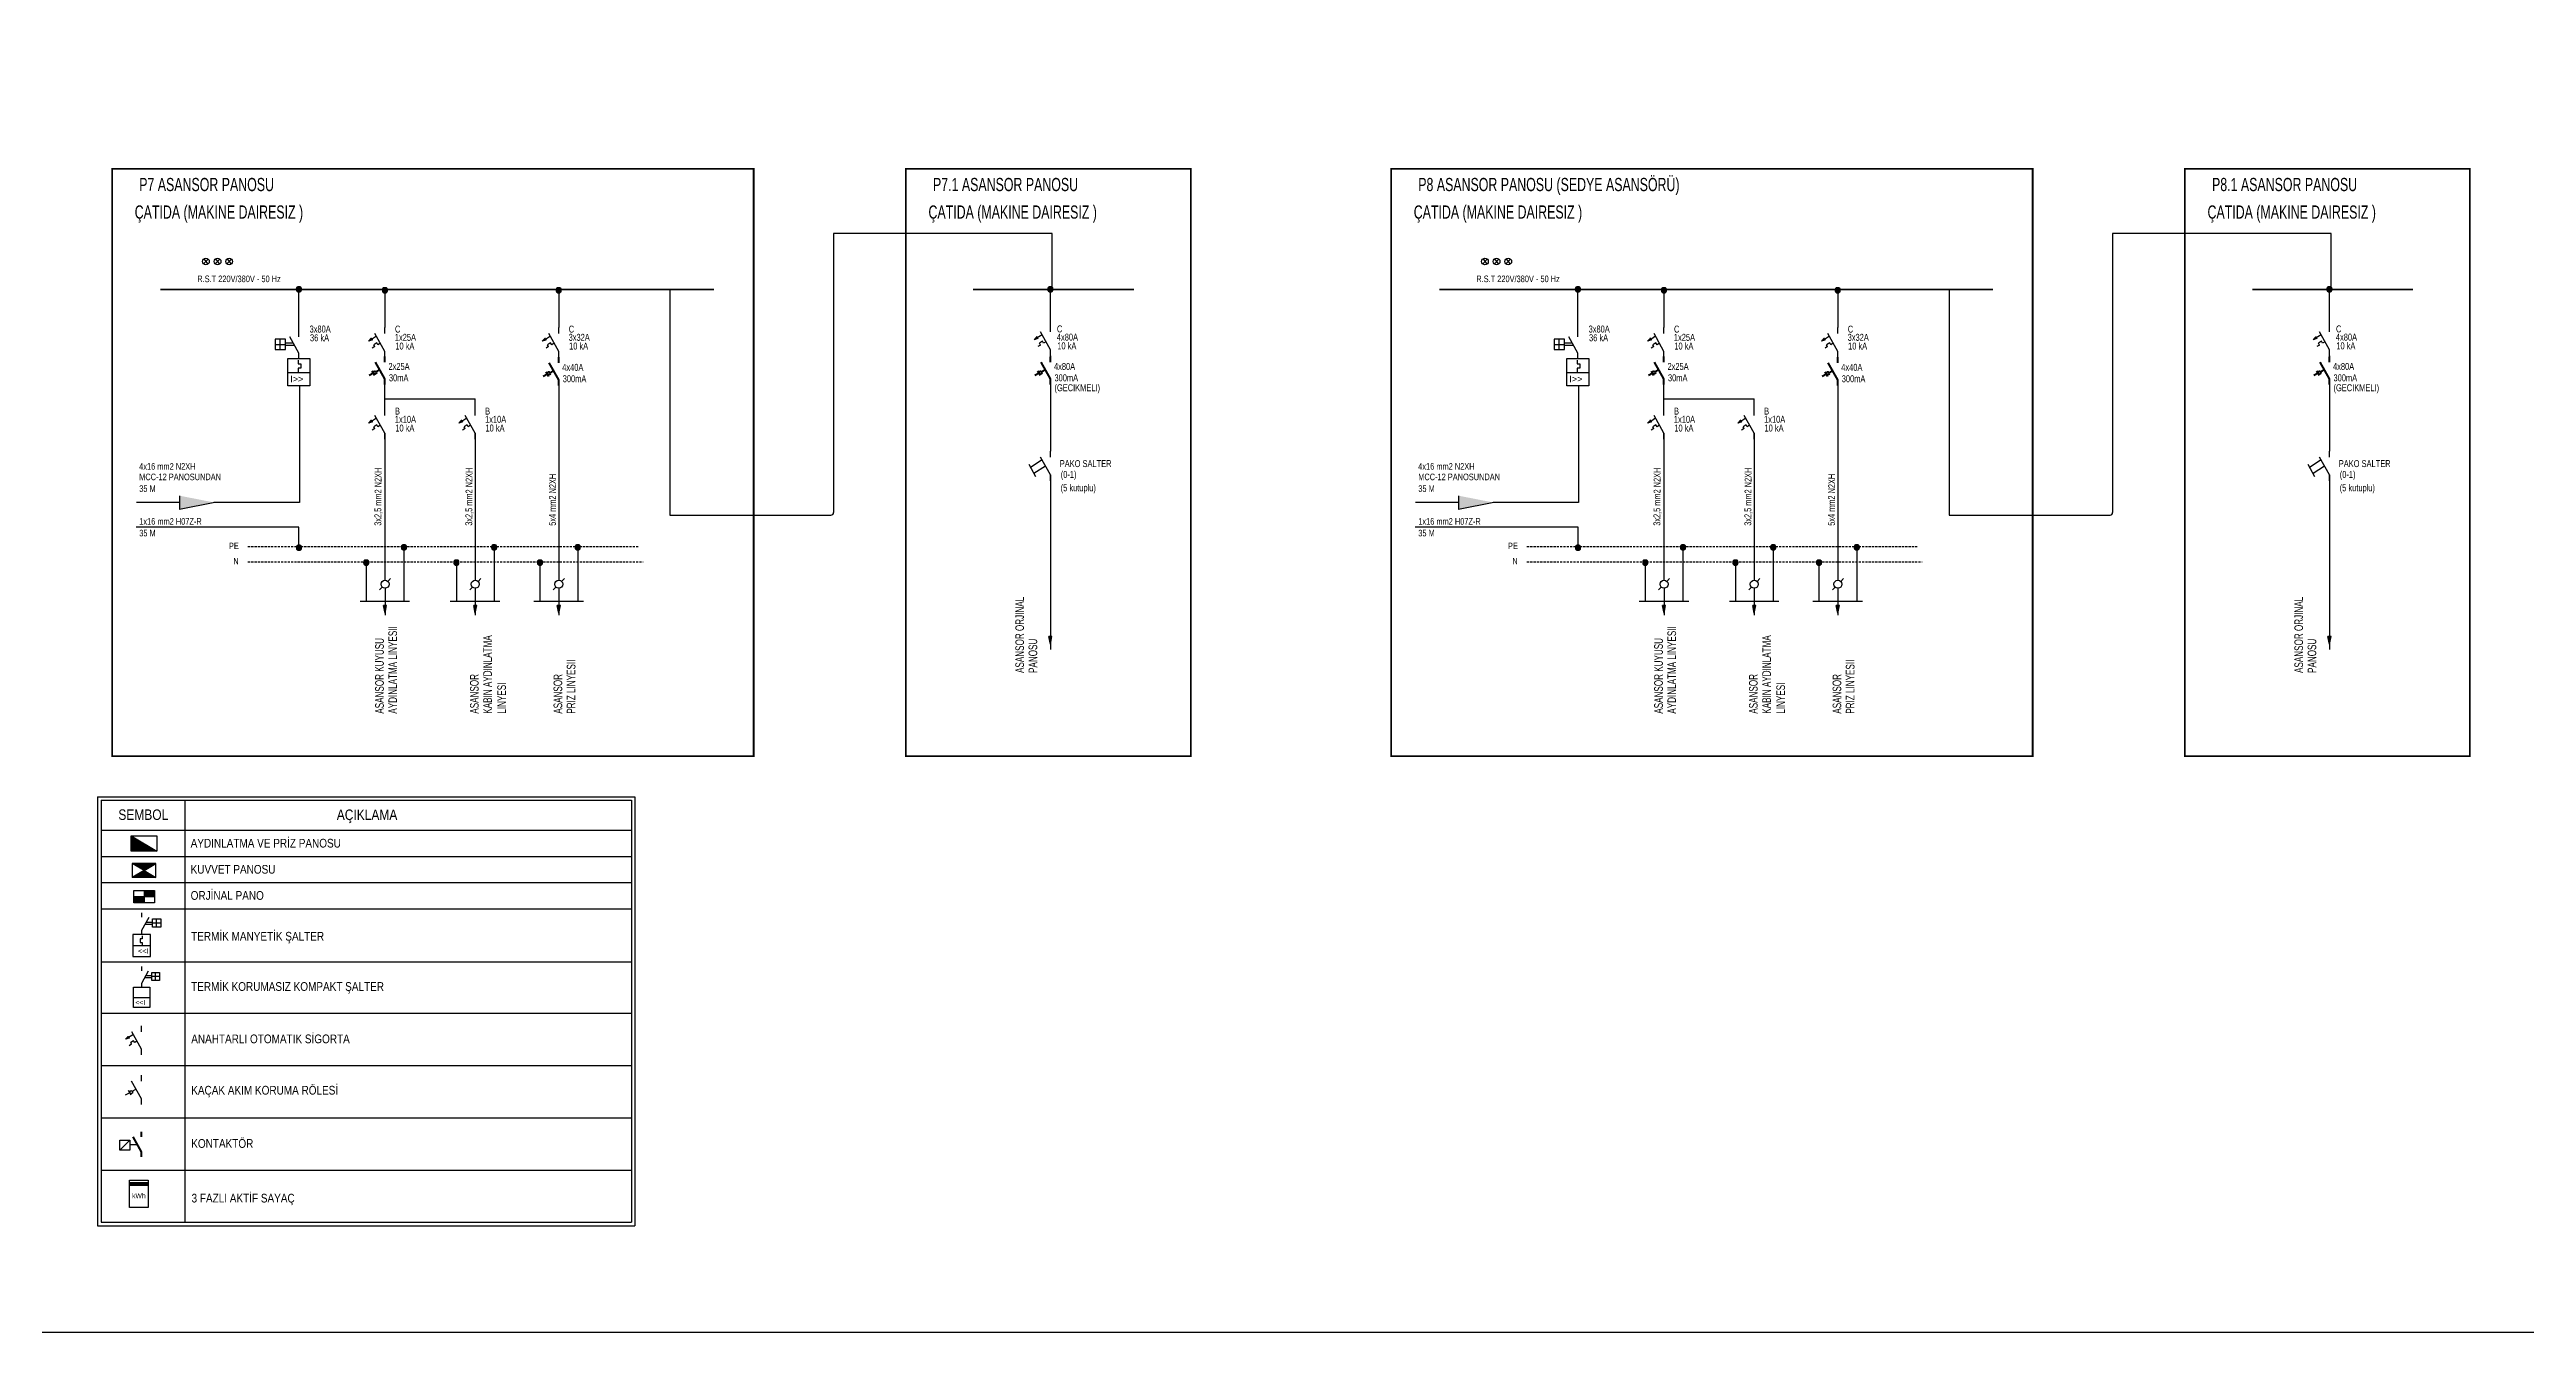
# Model space of a CAD drawing. Header units: millimetres. Extents: x -106996 to 276536, y -21995 to 37993.
# Drawn here: x 125433 to 160988, y -21995 to -3580 of the extents above; entities that cross this region are included whole.
import ezdxf
from ezdxf.enums import TextEntityAlignment as Align

# ---------------------------------------------------------------- set-up
doc = ezdxf.new("R2010")
doc.units = ezdxf.units.MM
doc.header["$LTSCALE"] = 100
doc.linetypes.add('HIDDEN', pattern=[9.525, 6.35, -3.175])
doc.layers.get('0').update_dxf_attribs({"color": 3})
for name, color, linetype in [('0E AYD HATTI', 7, 'Continuous'), ('0E AYD YAZI', 1, 'Continuous'), ('0E KUVVET HATTI', 7, 'Continuous'), ('0E PANOLAR', 7, 'Continuous'), ('0E SALT MALZEMELERI', 1, 'Continuous'), ('E-YAZI', 30, 'Continuous'), ('EAYD', 4, 'Continuous'), ('EKAB', 4, 'Continuous'), ('ESALT', 1, 'Continuous'), ('MEKANİZMA', 1, 'Continuous'), ('ŞEBEKE', 4, 'Continuous')]:
    doc.layers.add(name, color=color, linetype=linetype)
for name, color, linetype, lineweight in [('E- BARA', 7, 'Continuous', 30), ('E- SEMBOL', 7, 'Continuous', 30), ('E- SEMBOL 2', 7, 'Continuous', 30), ('E- YAZI', 4, 'Continuous', 30), ('E-ANTET', 7, 'Continuous', 30), ('E-TOPRAK', 3, 'HIDDEN', 30), ('KABLO', 7, 'Continuous', 40)]:
    doc.layers.add(name, color=color, linetype=linetype, lineweight=lineweight)
doc.styles.add('0E AYD YAZI', font='ARIALN.TTF')
doc.styles.add('ERKE TASARIM', font='twsimplx.shx', dxfattribs={"width": 0.7})
doc.styles.add('ROMANC8', font='arial.ttf')
doc.styles.add('ROMANS', font='arial.ttf')
doc.styles.add('TXT', font='TWTXT.SHX', dxfattribs={"height": 20})

# ---------------------------------------------------------------- blocks, each defined once
blk = doc.blocks.new('*X1097')
at = {"color": 0}
for p, q in [((237.1, 484.3), (238.3, 484.3)), ((237.2, 484.4), (238.4, 484.4)), ((237.2, 484.2), (238.2, 484.2)), ((237.3, 484.1), (238.1, 484.1)), ((237.3, 484), (238.1, 484)), ((237.4, 483.9), (238, 483.9)), ((237.4, 483.8), (237.9, 483.8)), ((237.5, 484.5), (238.5, 484.5)), ((237.5, 483.7), (237.8, 483.7)), ((237.6, 483.6), (237.7, 483.6)), ((237.8, 484.6), (238.6, 484.6)), ((238.1, 484.7), (238.7, 484.7)), ((238.4, 484.8), (238.8, 484.8)), ((238.7, 484.9), (238.9, 484.9))]:
    blk.add_line(p, q, dxfattribs=at)
blk = doc.blocks.new('S31')
at = {"layer": '0E SALT MALZEMELERI', "color": 7}
for p, q in [((0, -16.6), (0, 0)), ((0, -66.4), (-27.7, -16.6)), ((0, -83), (0, -66.4))]:
    blk.add_line(p, q, dxfattribs=at)
at = {"layer": '0E SALT MALZEMELERI'}
for p, q in [((-45.5, -38.4), (-37.8, -30.3)), ((-34.9, -34.8), (-45.5, -38.4)), ((-36.4, -32.6), (-37.8, -30.3)), ((-23.1, -24.6), (-37, -33.3)), ((-36.4, -32.5), (-34.9, -34.8)), ((-28, -52.9), (-35.1, -57.4)), ((-22.4, -42.5), (-30.8, -47.9)), ((-28, -52.9), (-30.8, -47.9)), ((-19.3, -48), (-22.4, -42.5)), ((-12.7, -43.6), (-19.3, -48))]:
    blk.add_line(p, q, dxfattribs=at)
at = {"layer": '0E SALT MALZEMELERI', "extrusion": (0, 0, -1), "xscale": -5.533499999999207, "yscale": 5.533500000005004, "zscale": -5.533499999999207, "rotation": 180}
blk.add_blockref('*X1097', (-1277, 2645.4), dxfattribs=at)
blk = doc.blocks.new('S32')
at = {"layer": '0E SALT MALZEMELERI', "color": 7}
for p, q in [((0, -16.8), (0, 0)), ((0, -67.2), (-28, -16.8)), ((0, -84), (0, -67.2))]:
    blk.add_line(p, q, dxfattribs=at)
at = {"layer": '0E SALT MALZEMELERI'}
for p, q in [((-33.6, -50.2), (-46.5, -57.4)), ((-29.8, -57.4), (-37.5, -43.6)), ((-15, -39.9), (-25.8, -45.9))]:
    blk.add_line(p, q, dxfattribs=at)
blk.add_ellipse((-29.5, -48.3), major_axis=(-3.17, 3.17), ratio=1, start_param=0.785398, end_param=7.068583, dxfattribs=at)
blk = doc.blocks.new('S66')
at = {"layer": '0E SALT MALZEMELERI', "color": 2}
for p, q in [((-27.1, -78.2), (-27.1, 0)), ((-27.1, 0), (27.1, 0)), ((27.1, 0), (27.1, -78.2)), ((-27.1, -7), (27.1, -7)), ((-27.1, -10.9), (27.1, -10.9)), ((-27.1, -14.9), (27.1, -14.9)), ((27.1, -78.2), (-27.1, -78.2))]:
    blk.add_line(p, q, dxfattribs=at)
at = {"layer": '0E SALT MALZEMELERI', "color": 2, "style": 'ROMANS'}
blk.add_text('kWh', height=14, dxfattribs=at).set_placement((-19.6, -51.8))
blk = doc.blocks.new('PANO2')
at = {"layer": '0E PANOLAR', "linetype": 'Continuous'}
for p, q in [((-36.8, 22.1), (37.1, 22.1)), ((-36.8, -22.1), (-36.8, 22.1)), ((-36.8, 22.1), (36.8, -22.1)), ((37.1, 22.1), (37.1, -22.1)), ((36.8, -22.1), (-36.8, -22.1))]:
    blk.add_line(p, q, dxfattribs=at)
blk.add_solid([(-36.8, -22.1), (36.8, -22.1), (-36.8, 22.1)], dxfattribs=at)
blk = doc.blocks.new('S7')
at = {"color": 2}
for p, q in [((0, -2.1), (0, 0)), ((-5.15, -3), (-9.15, -3)), ((-9.15, -3), (-9.15, -7)), ((-9.15, -5), (-5.15, -5)), ((-9.15, -7), (-5.15, -7)), ((-7.15, -7), (-7.15, -3)), ((-2.17, -4.5), (-5.16, -4.5)), ((-5.15, -4.5), (-5.16, -4.5)), ((-5.15, -7), (-5.15, -3)), ((-1.61, -5.5), (-5.15, -5.5)), ((0, -8.4), (-3.5, -2.1)), ((0, -10.5), (0, -8.4)), ((-4.2, -10.5), (4.2, -10.5)), ((-4.2, -21), (-4.2, -10.5)), ((-4.2, -15.86), (4.2, -15.86)), ((-0.3, -11.06), (-0.3, -12.11)), ((-0.3, -12.11), (-0.3, -12.46)), ((-0.3, -12.46), (0.75, -12.46)), ((-0.3, -14.21), (-0.3, -15.61)), ((0.75, -14.21), (-0.3, -14.21)), ((0.75, -12.46), (0.75, -14.21)), ((4.2, -10.5), (4.2, -21)), ((4.2, -21), (-4.2, -21))]:
    blk.add_line(p, q, dxfattribs=at)
at = {"color": 2, "style": 'ROMANC8'}
blk.add_text('I>>', height=2.5, dxfattribs=at).set_placement((-3.32, -19.57))
blk = doc.blocks.new('PANO5')
at = {"layer": '0E PANOLAR', "linetype": 'Continuous'}
for p, q in [((-31.4, 18.8), (31.4, 18.8)), ((-31.4, -18.7), (-31.4, 18.8)), ((31.4, 0), (-31.4, 0)), ((-0.2, -18.7), (-0.2, 18.8)), ((31.4, 18.8), (31.4, -18.8)), ((31.1, -18.7), (-31.4, -18.7))]:
    blk.add_line(p, q, dxfattribs=at)
for points in [[(-0.2, 0), (-31.4, 0), (-0.2, -18.7), (-31.4, -18.7)], [(0, 0), (0, 18.8), (31.4, 0), (31.4, 18.8)]]:
    blk.add_solid(points, dxfattribs=at)
blk = doc.blocks.new('T2')
at = {"color": 7}
for p, q in [((22.5, 0), (0, 37.5)), ((0, 37.5), (45, 37.5)), ((0, 37.5), (0, -37.5)), ((22.5, 0), (0, -37.5)), ((22.5, 0), (45, 37.5)), ((22.5, 0), (45, -37.5)), ((45, 37.5), (45, -37.5)), ((45, -37.5), (0, -37.5))]:
    blk.add_line(p, q, dxfattribs=at)
for points in [[(0, -37.5), (22.5, 0), (0, 37.5)], [(22.5, 0), (45, 37.5), (45, -37.5)]]:
    blk.add_solid(points, dxfattribs=at)
blk = doc.blocks.new('B12')
for p, q in [((2.2, -7.1), (7.2, -7.1)), ((7, -10), (13, -4)), ((7, -4), (13, -4)), ((7, -10), (7, -4)), ((13, -10), (7, -10)), ((13, -4), (13, -10))]:
    blk.add_line(p, q)
at = {"layer": 'KABLO'}
for p, q in [((0, 0), (0, -3)), ((0, -3), (5, -12)), ((0, -12), (0, -15))]:
    blk.add_line(p, q, dxfattribs=at)
blk = doc.blocks.new('*X650')
at = {"color": 0}
for p, q in [((12859, 6020.5), (12871, 6020.5)), ((12859, 6020), (12871, 6020)), ((12859, 6019.5), (12871, 6019.5)), ((12859.1, 6021), (12870.9, 6021)), ((12859.1, 6019), (12870.9, 6019)), ((12859.2, 6021.5), (12870.8, 6021.5)), ((12859.2, 6018.5), (12870.8, 6018.5)), ((12859.3, 6022), (12870.7, 6022)), ((12859.3, 6018), (12870.7, 6018)), ((12859.5, 6022.5), (12870.5, 6022.5)), ((12859.5, 6017.5), (12870.5, 6017.5)), ((12859.8, 6023), (12870.2, 6023)), ((12859.8, 6017), (12870.2, 6017)), ((12860.1, 6023.5), (12869.9, 6023.5)), ((12860.1, 6016.5), (12869.9, 6016.5)), ((12860.5, 6024), (12869.5, 6024)), ((12860.5, 6016), (12869.5, 6016)), ((12861, 6024.5), (12869, 6024.5)), ((12861, 6015.5), (12869, 6015.5)), ((12861.7, 6025), (12868.3, 6025)), ((12861.7, 6015), (12868.3, 6015)), ((12862.6, 6025.5), (12867.4, 6025.5)), ((12862.6, 6014.5), (12867.4, 6014.5))]:
    blk.add_line(p, q, dxfattribs=at)
blk = doc.blocks.new('IL1')
at = {"color": 7}
blk.add_blockref('*X650', (-12864.9, -6020.1), dxfattribs=at)
blk = doc.blocks.new('*X651')
at = {"color": 0}
for p, q in [((237.1, 484.3), (238.3, 484.3)), ((237.2, 484.4), (238.4, 484.4)), ((237.2, 484.2), (238.2, 484.2)), ((237.3, 484.1), (238.1, 484.1)), ((237.3, 484), (238.1, 484)), ((237.4, 483.9), (238, 483.9)), ((237.4, 483.8), (237.9, 483.8)), ((237.5, 484.5), (238.5, 484.5)), ((237.5, 483.7), (237.8, 483.7)), ((237.6, 483.6), (237.7, 483.6)), ((237.8, 484.6), (238.6, 484.6)), ((238.1, 484.7), (238.7, 484.7)), ((238.4, 484.8), (238.8, 484.8)), ((238.7, 484.9), (238.9, 484.9))]:
    blk.add_line(p, q, dxfattribs=at)
blk = doc.blocks.new('S3')
at = {"layer": 'EKAB', "color": 2}
for p, q in [((0, 10.37), (0, 8.27)), ((0, 8.27), (3.5, 1.97)), ((0, 1.97), (0, -0.13)), ((1.6, 5.39), (2.44, 5.94)), ((2.44, 5.94), (2.83, 5.25)), ((2.83, 5.25), (3.9, 5.93)), ((2.92, 2.98), (4.67, 4.08)), ((3.54, 6.56), (4.45, 7.13)), ((3.54, 6.56), (3.9, 5.93)), ((4.41, 4.27), (5.76, 4.72)), ((4.6, 3.98), (4.41, 4.27)), ((4.6, 3.98), (4.79, 3.69)), ((5.76, 4.72), (4.79, 3.69))]:
    blk.add_line(p, q, dxfattribs=at)
at = {"layer": 'EKAB', "color": 2, "xscale": 0.7, "yscale": 0.7, "zscale": 0.7}
blk.add_blockref('*X651', (-161.54, -334.78), dxfattribs=at)
blk = doc.blocks.new('S9')
at = {"color": 5}
for p, q in [((0, 0), (0, -3)), ((0, -3), (5, -12)), ((0, -12), (0, -15)), ((2.7, -7.9), (4.6, -6.8)), ((5.3, -4.8), (6.7, -7.2)), ((6, -6), (8.3, -4.8))]:
    blk.add_line(p, q, dxfattribs=at)
blk.add_circle((5.3, -6.4), 0.801, dxfattribs=at)

msp = doc.modelspace()

# ---------------------------------------------------------------- linework, layer by layer
at = {"color": 2}
for p, q in [((126638.3467645, -17332.9625359), (126638.3467645, -17038.9625359)), ((126638.3467645, -17038.9625359), (126873.5467645, -17038.9625359)), ((126755.9467645, -16803.7625359), (126755.9467645, -16743.9415032)), ((126755.9467645, -16980.1625359), (126853.9467645, -16803.7625359)), ((126755.9467645, -17038.9625359), (126755.9467645, -16980.1625359)), ((126801.0578756, -16898.9625359), (126900.1950276, -16898.9625359)), ((126816.6134312, -16870.9625359), (126900.4119443, -16870.9625359)), ((126873.5467645, -17038.9625359), (126873.5467645, -17332.9625359)), ((126900.1950276, -16828.9625359), (127012.1950276, -16828.9625359)), ((126900.1950276, -16940.9625359), (126900.1950276, -16828.9625359)), ((126900.1950276, -16870.9625359), (126900.4119443, -16870.9625359)), ((127012.1950276, -16884.9625359), (126900.1950276, -16884.9625359)), ((127012.1950276, -16940.9625359), (126900.1950276, -16940.9625359)), ((126956.1950276, -16940.9625359), (126956.1950276, -16828.9625359)), ((127012.1950276, -16828.9625359), (127012.1950276, -16940.9625359)), ((126638.3467645, -17188.9804012), (126873.5467645, -17188.9804012)), ((126873.5467645, -17332.9625359), (126638.3467645, -17332.9625359))]:
    msp.add_line(p, q, dxfattribs=at)
at = {"color": 1}
msp.add_lwpolyline([(-96046.149708, 17417.2504019), (276536.0041229, 17417.2504019), (276536.0041229, -21995.3976347), (-96046.149708, -21995.3976347)], close=True, dxfattribs=at)
at = {"layer": '0E AYD HATTI', "color": 2}
for p, q in [((126123.8325967, -14306.3472521), (133836.1749231, -14306.3472521)), ((126123.8325967, -14306.3472521), (126123.8325967, -20464.3771729)), ((126173.8325967, -14356.3472521), (133786.1749231, -14356.3472521)), ((126173.8325967, -14356.3472521), (126173.8325967, -20414.3771729)), ((127373.8325967, -14356.3472521), (127373.8325967, -20414.3771729)), ((133786.1749231, -14356.3472521), (133786.1749231, -20414.3771729)), ((133836.1749231, -14306.3472521), (133836.1749231, -20464.3771729)), ((126173.8325967, -14787.1442695), (133786.1749231, -14787.1442695)), ((126173.8325967, -15162.1442695), (133786.1749231, -15162.1442695)), ((126173.8325967, -15162.1442695), (133786.1749231, -15162.1442695)), ((126173.8325967, -15537.1442695), (133786.1749231, -15537.1442695)), ((126173.8325967, -15537.1442695), (133786.1749231, -15537.1442695)), ((126173.8325967, -15912.1442695), (133786.1749231, -15912.1442695)), ((126173.8325967, -15912.1442695), (133786.1749231, -15912.1442695)), ((126173.8325967, -16673.8895527), (133786.1749231, -16673.8895527)), ((126173.8325967, -17414.3771729), (133786.1749231, -17414.3771729)), ((126173.8325967, -17414.3771729), (133786.1749231, -17414.3771729)), ((126173.8325967, -17414.3771729), (133786.1749231, -17414.3771729)), ((126173.8325967, -17414.3771729), (133786.1749231, -17414.3771729)), ((126173.8325967, -18164.3771729), (133786.1749231, -18164.3771729)), ((126173.8325967, -18164.3771729), (133786.1749231, -18164.3771729)), ((126173.8325967, -18914.3771729), (133786.1749231, -18914.3771729)), ((126173.8325967, -18914.3771729), (133786.1749231, -18914.3771729)), ((126173.8325967, -19664.3771729), (133786.1749231, -19664.3771729)), ((126123.8325967, -20464.3771729), (133836.1749231, -20464.3771729)), ((126173.8325967, -20414.3771729), (133786.1749231, -20414.3771729)), ((126173.8325967, -20414.3771729), (133786.1749231, -20414.3771729))]:
    msp.add_line(p, q, dxfattribs=at)
at = {"layer": 'E- BARA', "const_width": 25.3491617}
for points in [[(127024.0756175, -7024.5827002), (134972.7187342, -7024.5827002)], [(138691.0557706, -7024.5827002), (141000.9733999, -7024.5827002)], [(145383.8784519, -7024.5827002), (153332.5215687, -7024.5827002)], [(157050.8586051, -7024.5827002), (159360.7762343, -7024.5827002)]]:
    msp.add_lwpolyline(points, dxfattribs=at)
at = {"layer": 'E- SEMBOL'}
for p, q in [((130247.3895639, -6993.2760427), (130247.3895639, -7569.0509579)), ((132741.7314112, -6993.2760427), (132741.7314112, -7569.0509579)), ((148607.1923983, -6993.2760427), (148607.1923983, -7569.0509579)), ((151101.5342456, -6993.2760427), (151101.5342456, -7569.0509579)), ((129019.1839447, -8408.7954733), (129019.1839447, -10083.4193955)), ((132741.7314112, -8321.6352481), (132741.7314112, -11200.3615151)), ((147378.9867791, -8408.7954733), (147378.9867791, -10083.4193955)), ((151101.5342456, -8321.6352481), (151101.5342456, -11200.3615151)), ((130247.3895639, -9088.7815372), (130247.3895639, -11200.3615151)), ((131541.9838551, -9088.7815372), (131541.9838551, -11200.3615151)), ((148607.1923983, -9088.7815372), (148607.1923983, -11200.3615151)), ((149901.7866896, -9088.7815372), (149901.7866896, -11200.3615151)), ((127298.4019983, -10083.4385497), (126683.209289, -10083.4448219)), ((129019.1839447, -10083.4193955), (127793.357138, -10083.4335033)), ((145658.2048328, -10083.4385497), (145043.0121234, -10083.4448219)), ((147378.9867791, -10083.4193955), (146153.1599724, -10083.4335033)), ((129978.2797347, -10940.3088963), (129978.2797347, -11496.5751376)), ((130520.0417955, -10721.7149264), (130520.0417955, -11496.5751376)), ((131272.874026, -10940.3088963), (131272.874026, -11496.5751376)), ((131814.6360868, -10721.7149264), (131814.6360868, -11496.5751376)), ((132472.621582, -10940.3088963), (132472.621582, -11496.5751376)), ((133014.3836428, -10721.7149264), (133014.3836428, -11496.5751376)), ((148338.0825692, -10940.3088963), (148338.0825692, -11496.5751376)), ((148879.84463, -10721.7149264), (148879.84463, -11496.5751376)), ((149632.6768604, -10940.3088963), (149632.6768604, -11496.5751376)), ((150174.4389212, -10721.7149264), (150174.4389212, -11496.5751376)), ((150832.4244164, -10940.3088963), (150832.4244164, -11496.5751376)), ((151374.1864773, -10721.7149264), (151374.1864773, -11496.5751376)), ((130208.5677929, -11294.8383501), (130169.9254734, -11333.48067)), ((130249.1607651, -11311.6448317), (130249.1607651, -11699.445395)), ((130289.7166641, -11213.6894791), (130328.3589836, -11175.0471597)), ((131503.1620842, -11294.8383501), (131464.5197646, -11333.48067)), ((131543.7550564, -11311.6448317), (131543.7550564, -11699.445395)), ((131584.3109553, -11213.6894791), (131622.9532749, -11175.0471597)), ((132702.9096402, -11294.8383501), (132664.2673206, -11333.48067)), ((132743.5026124, -11311.6448317), (132743.5026124, -11699.445395)), ((132784.0585113, -11213.6894791), (132822.7008309, -11175.0471597)), ((148568.3706274, -11294.8383501), (148529.7283078, -11333.48067)), ((148608.9635996, -11311.6448317), (148608.9635996, -11699.445395)), ((148649.5194985, -11213.6894791), (148688.1618181, -11175.0471597)), ((149862.9649186, -11294.8383501), (149824.322599, -11333.48067)), ((149903.5578908, -11311.6448317), (149903.5578908, -11699.445395)), ((149944.1137897, -11213.6894791), (149982.7561093, -11175.0471597)), ((151062.7124746, -11294.8383501), (151024.0701551, -11333.48067)), ((151103.3054468, -11311.6448317), (151103.3054468, -11699.445395)), ((151143.8613458, -11213.6894791), (151182.5036653, -11175.0471597)), ((129891.5841325, -11496.5751376), (130602.0145342, -11496.5751376)), ((130249.1607651, -11671.3735395), (130227.3013682, -11559.7125287)), ((130271.0201621, -11559.7125287), (130227.3013682, -11559.7125287)), ((130249.1607651, -11671.3735395), (130271.0201621, -11559.7125287)), ((131186.1784238, -11496.5751376), (131896.6088254, -11496.5751376)), ((131543.7550564, -11671.3735395), (131521.8956594, -11559.7125287)), ((131565.6144534, -11559.7125287), (131521.8956594, -11559.7125287)), ((131543.7550564, -11671.3735395), (131565.6144534, -11559.7125287)), ((132385.9259798, -11496.5751376), (133096.3563815, -11496.5751376)), ((132743.5026124, -11671.3735395), (132721.6432154, -11559.7125287)), ((132765.3620094, -11559.7125287), (132721.6432154, -11559.7125287)), ((132743.5026124, -11671.3735395), (132765.3620094, -11559.7125287)), ((148251.386967, -11496.5751376), (148961.8173686, -11496.5751376)), ((148608.9635996, -11671.3735395), (148587.1042026, -11559.7125287)), ((148630.8229965, -11559.7125287), (148587.1042026, -11559.7125287)), ((148608.9635996, -11671.3735395), (148630.8229965, -11559.7125287)), ((149545.9812582, -11496.5751376), (150256.4116599, -11496.5751376)), ((149903.5578908, -11671.3735395), (149881.6984938, -11559.7125287)), ((149925.4172878, -11559.7125287), (149881.6984938, -11559.7125287)), ((149903.5578908, -11671.3735395), (149925.4172878, -11559.7125287)), ((150745.7288142, -11496.5751376), (151456.1592159, -11496.5751376)), ((151103.3054468, -11671.3735395), (151081.4460499, -11559.7125287)), ((151125.1648438, -11559.7125287), (151081.4460499, -11559.7125287)), ((151103.3054468, -11671.3735395), (151125.1648438, -11559.7125287)), ((139800.7791261, -12116.1378303), (139778.9197291, -12004.4768195)), ((139822.638523, -12004.4768195), (139778.9197291, -12004.4768195)), ((139800.7791261, -12116.1378303), (139822.638523, -12004.4768195)), ((158160.5819605, -12116.1378303), (158138.7225635, -12004.4768195)), ((158182.4413575, -12004.4768195), (158138.7225635, -12004.4768195)), ((158160.5819605, -12116.1378303), (158182.4413575, -12004.4768195))]:
    msp.add_line(p, q, dxfattribs=at)
for centre in [(130249.1607651, -11254.2639146), (131543.7550564, -11254.2639146), (132743.5026124, -11254.2639146), (148608.9635996, -11254.2639146), (149903.5578908, -11254.2639146), (151103.3054468, -11254.2639146)]:
    msp.add_circle(centre, 57.3809171, dxfattribs=at)
for points in [[(130271.0201621, -11559.7125287), (130227.3013682, -11559.7125287), (130249.1607651, -11671.3735395)], [(131565.6144534, -11559.7125287), (131521.8956594, -11559.7125287), (131543.7550564, -11671.3735395)], [(132765.3620094, -11559.7125287), (132721.6432154, -11559.7125287), (132743.5026124, -11671.3735395)], [(148630.8229965, -11559.7125287), (148587.1042026, -11559.7125287), (148608.9635996, -11671.3735395)], [(149925.4172878, -11559.7125287), (149881.6984938, -11559.7125287), (149903.5578908, -11671.3735395)], [(151125.1648438, -11559.7125287), (151081.4460499, -11559.7125287), (151103.3054468, -11671.3735395)], [(139822.638523, -12004.4768195), (139778.9197291, -12004.4768195), (139800.7791261, -12116.1378303)], [(158182.4413575, -12004.4768195), (158138.7225635, -12004.4768195), (158160.5819605, -12116.1378303)]]:
    msp.add_solid(points, dxfattribs=at)
at = {"layer": 'E- SEMBOL 2', "linetype": 'Continuous'}
for p, q in [((139823.2628138, -6221.746916), (136687.5470807, -6221.746916)), ((136687.5470807, -6221.746916), (136687.5470807, -10226.4825493)), ((139823.2628138, -7053.5044903), (139823.2628138, -6221.746916)), ((158183.0656482, -6221.746916), (155047.3499151, -6221.746916)), ((155047.3499151, -6221.746916), (155047.3499151, -10226.4825493)), ((158183.0656482, -7053.5044903), (158183.0656482, -6221.746916)), ((127645.3862397, -6657.975119), (127710.9779289, -6587.7531225)), ((127649.8351222, -6584.0723773), (127706.5290464, -6661.6558642)), ((127812.443932, -6657.975119), (127878.0356212, -6587.7531225)), ((127816.8928145, -6584.0723773), (127873.5867387, -6661.6558642)), ((127979.5016243, -6657.975119), (128045.0933135, -6587.7531225)), ((127983.9505068, -6584.0723773), (128040.644431, -6661.6558642)), ((146005.1890741, -6657.975119), (146070.7807633, -6587.7531225)), ((146009.6379566, -6584.0723773), (146066.3318809, -6661.6558642)), ((146172.2467664, -6657.975119), (146237.8384556, -6587.7531225)), ((146176.6956489, -6584.0723773), (146233.3895732, -6661.6558642)), ((146339.3044587, -6657.975119), (146404.896148, -6587.7531225)), ((146343.7533412, -6584.0723773), (146400.4472655, -6661.6558642)), ((129011.6858954, -7625.3757841), (129012.1895518, -7008.2837628)), ((134339.3946997, -7024.5827002), (134339.3946997, -10265.0518977)), ((139799.6852821, -7625.3757841), (139800.1889385, -7008.2837628)), ((147371.4887299, -7625.3757841), (147371.9923862, -7008.2837628)), ((152699.1975341, -7024.5827002), (152699.1975341, -10265.0518977)), ((158159.4881166, -7625.3757841), (158159.9917729, -7008.2837628)), ((130247.3895639, -8745.8317341), (130247.3895639, -8389.3234882)), ((139800.6048721, -8389.3234882), (139800.6048721, -9344.168224)), ((148607.1923983, -8745.8317341), (148607.1923983, -8389.3234882)), ((158160.4077065, -8389.3234882), (158160.4077065, -9344.168224)), ((130247.3895639, -8592.7138105), (131541.9838551, -8592.7138105)), ((131541.9838551, -8745.8317341), (131541.9838551, -8592.7138105)), ((148607.1923983, -8592.7138105), (149901.7866896, -8592.7138105)), ((149901.7866896, -8745.8317341), (149901.7866896, -8592.7138105)), ((139800.6048721, -9687.1180272), (139800.6048721, -12192.5090399)), ((158160.4077065, -9687.1180272), (158160.4077065, -12192.5090399)), ((134339.3946997, -10265.0518977), (136650.2617811, -10263.7882433)), ((152699.1975341, -10265.0518977), (155010.0646155, -10263.7882433)), ((129013.919427, -10433.6318274), (126674.6884598, -10433.6318274)), ((129013.919427, -10718.2364131), (129013.919427, -10433.6318274)), ((147373.7222615, -10433.6318274), (145034.4912943, -10433.6318274)), ((147373.7222615, -10718.2364131), (147373.7222615, -10433.6318274))]:
    msp.add_line(p, q, dxfattribs=at)
for centre in [(127678.1820843, -6622.8641208), (127845.2397766, -6622.8641208), (128012.2974689, -6622.8641208), (146037.9849187, -6622.8641208), (146205.042611, -6622.8641208), (146372.1003034, -6622.8641208)]:
    msp.add_circle(centre, 48.0452872, dxfattribs=at)
for centre in [(136650.2413812, -10226.4825493), (155010.0442156, -10226.4825493)]:
    msp.add_arc(centre, 37.3056995, 270.0313311198, 0, dxfattribs=at)
at = {"layer": 'E- YAZI', "ltscale": 2}
for p, q in [((127298.4019891, -9983.9960508), (127298.4019891, -10182.916563)), ((127806.4595888, -10083.4563071), (127298.4019891, -10182.916563)), ((145658.2048235, -9983.9960508), (145658.2048235, -10182.916563)), ((146166.2624232, -10083.4563071), (145658.2048235, -10182.916563))]:
    msp.add_line(p, q, dxfattribs=at)
for points in [[(127298.4019891, -9983.9960508), (127298.4019891, -10182.916563), (127806.4595888, -10083.4563071)], [(145658.2048235, -9983.9960508), (145658.2048235, -10182.916563), (146166.2624232, -10083.4563071)]]:
    msp.add_solid(points, dxfattribs=at)
at = {"layer": 'E-ANTET', "color": 4, "const_width": 25.3491617}
for points in [[(126331.5000366, -5291.2774338), (135540.1017849, -5291.2774338), (135540.1017849, -13723.7389039), (126331.5000366, -13723.7389039)], [(137725.7306274, -5291.2774338), (141815.6337133, -5291.2774338), (141815.6337133, -13723.7389039), (137725.7306274, -13723.7389039)], [(144691.302871, -5291.2774338), (153899.9046194, -5291.2774338), (153899.9046194, -13723.7389039), (144691.302871, -13723.7389039)], [(156085.5334618, -5291.2774338), (160175.4365477, -5291.2774338), (160175.4365477, -13723.7389039), (156085.5334618, -13723.7389039)]]:
    msp.add_lwpolyline(points, close=True, dxfattribs=at)
at = {"layer": 'E-TOPRAK', "ltscale": 0.05}
for p, q in [((128280.2626938, -10714.7578914), (133899.0776833, -10714.7578914)), ((128280.2626938, -10933.3518613), (133954.0711188, -10933.3518613)), ((146640.0655283, -10714.7578914), (152258.8805177, -10714.7578914)), ((146640.0655283, -10933.3518613), (152313.8739533, -10933.3518613))]:
    msp.add_line(p, q, dxfattribs=at)
at = {"layer": 'EKAB', "color": 2}
for p, q in [((139590.763618, -9714.1974054), (139492.9679136, -9538.1651374)), ((139680.7748952, -9471.4240688), (139516.033688, -9579.6835313)), ((139729.1569964, -9558.511851), (139564.4157892, -9666.7713136)), ((139800.6048721, -9687.1180272), (139657.7091208, -9429.9056748)), ((139800.6048721, -9429.9056748), (139800.6048721, -9344.168224)), ((157950.5664524, -9714.1974054), (157852.770748, -9538.1651374)), ((158040.5777296, -9471.4240688), (157875.8365224, -9579.6835313)), ((158088.9598309, -9558.511851), (157924.2186236, -9666.7713136)), ((158160.4077065, -9687.1180272), (158017.5119552, -9429.9056748)), ((158160.4077065, -9429.9056748), (158160.4077065, -9344.168224)), ((139800.6048721, -9772.8554779), (139800.6048721, -9687.1180272)), ((158160.4077065, -9772.8554779), (158160.4077065, -9687.1180272))]:
    msp.add_line(p, q, dxfattribs=at)
at = {"layer": 'ŞEBEKE'}
for p, q in [((130247.3895639, -7997.7382118), (130247.3895639, -8005.4630882)), ((139800.6048721, -7976.7273164), (139800.6048721, -7984.4521928)), ((148607.1923983, -7997.7382118), (148607.1923983, -8005.4630882)), ((158160.4077065, -7976.7273164), (158160.4077065, -7984.4521928))]:
    msp.add_line(p, q, dxfattribs=at)

# ---------------------------------------------------------------- block references
at = {"color": 2}
for p, xscale, yscale, zscale in [((129011.6858954, -7625.3757841), 37.30569948186528, 37.30569948186528, 37.30569948186528), ((147371.4887299, -7625.3757841), 37.30569948186528, 37.30569948186528, 37.30569948186528), ((126755.9467645, -15969.905847), -30, 30, 30)]:
    msp.add_blockref('S7', p, dxfattribs=dict(at, xscale=xscale, yscale=yscale, zscale=zscale))
at = {"layer": '0E KUVVET HATTI', "color": 2, "linetype": 'Continuous', "xscale": 5, "yscale": 5, "zscale": 5}
msp.add_blockref('PANO2', (126789.9980107, -14977.1620252), dxfattribs=at)
at = {"layer": '0E PANOLAR', "color": 2, "linetype": 'Continuous', "xscale": 4.749999999985448, "yscale": 4.749999999985448, "zscale": 4.749999999985448, "rotation": 180}
msp.add_blockref('PANO5', (126790.037364, -15739.0285319), dxfattribs=at)
at = {"layer": '0E SALT MALZEMELERI', "color": 2, "xscale": 5, "yscale": 5, "zscale": 5}
for name, p in [('S31', (126751.7715542, -17594.8954226)), ('S32', (126751.7715542, -18304.4903038)), ('S66', (126715.4960926, -19808.738764))]:
    msp.add_blockref(name, p, dxfattribs=at)
at = {"layer": 'E- SEMBOL', "xscale": 6.957035165656491, "yscale": 6.957034999981444, "zscale": 6.957035165656491}
for p in [(129011.2699618, -7018.1876705), (130246.469974, -7031.0080903), (132740.8118212, -7031.0080903), (139799.2693485, -7018.1876705), (147371.0727963, -7018.1876705), (148606.2728084, -7031.0080903), (151100.6146557, -7031.0080903), (158159.072183, -7018.1876705), (129012.9998371, -10728.1403207), (129978.2797347, -10940.3088963), (130520.0417955, -10721.7149264), (131272.874026, -10940.3088963), (131814.6360868, -10721.7149264), (132472.621582, -10940.3088963), (133014.3836428, -10721.7149264), (147372.8026715, -10728.1403207), (148338.0825692, -10940.3088963), (148879.84463, -10721.7149264), (149632.6768604, -10940.3088963), (150174.4389212, -10721.7149264), (150832.4244164, -10940.3088963), (151374.1864773, -10721.7149264)]:
    msp.add_blockref('IL1', p, dxfattribs=at)
at = {"layer": 'EAYD', "color": 2, "xscale": -4.499999999970896, "yscale": 4.499999999970896, "zscale": 4.5, "rotation": 270}
msp.add_blockref('T2', (126789.9980107, -15465.2785319), dxfattribs=at)
at = {"layer": 'ESALT', "color": 2, "xscale": 23.79999999997381, "yscale": 23.79999999997381, "zscale": 23.79999999997381, "rotation": 180}
msp.add_blockref('B12', (126751.7715542, -19472.2556339), dxfattribs=at)
at = {"layer": 'KABLO', "color": 2, "xscale": 26.99141968910249, "yscale": 26.99141968910249, "zscale": 26.99141968910249, "rotation": 180}
for p in [(130247.3895639, -8389.3234882), (132741.7314112, -8402.6095071), (139800.6048721, -8389.3234882), (148607.1923983, -8389.3234882), (151101.5342456, -8402.6095071), (158160.4077065, -8389.3234882)]:
    msp.add_blockref('S9', p, dxfattribs=at)
at = {"layer": 'MEKANİZMA', "xscale": 40.82735751310984, "yscale": 40.82735751310984, "zscale": 40.82735751310984, "rotation": 180}
for p in [(130247.3895639, -7574.5331118), (132741.7314112, -7574.5331118), (139800.6048721, -7553.5222164), (148607.1923983, -7574.5331118), (151101.5342456, -7574.5331118), (158160.4077065, -7553.5222164), (130247.3895639, -8751.313888), (131541.9838551, -8751.313888), (148607.1923983, -8751.313888), (149901.7866896, -8751.313888)]:
    msp.add_blockref('S3', p, dxfattribs=at)

# ---------------------------------------------------------------- texts
at = {"color": 2, "style": 'ROMANC8', "text_generation_flag": 2}
msp.add_text('I>>', height=70, dxfattribs=at).set_placement((126808.0116578, -17292.9551907))
at = {"layer": '0E AYD YAZI', "color": 2, "style": '0E AYD YAZI'}
for s, p in [('SEMBOL', (126779.0175934, -14562.9159633)), ('AÇIKLAMA', (129990.7857455, -14563.6645756))]:
    msp.add_text(s, height=150, dxfattribs=at).set_placement(p, align=Align.MIDDLE_CENTER)
for s, p in [('AYDINLATMA VE PRİZ PANOSU ', (127458.9326963, -14972.2188032)), ('KUVVET PANOSU ', (127458.9326963, -15347.2188032)), ('ORJİNAL PANO', (127458.9326963, -15722.2188032)), ('ANAHTARLI OTOMATIK SİGORTA', (127467.3343423, -17781.3379414)), ('KAÇAK AKIM KORUMA RÖLESİ', (127467.3343423, -18518.3436464)), ('KONTAKTÖR', (127467.3343423, -19282.3808229))]:
    msp.add_text(s, height=125, dxfattribs=at).set_placement(p, align=Align.MIDDLE_LEFT)
for s, p in [('TERMİK MANYETİK ŞALTER', (127465.2892982, -16371.0332397)), ('TERMİK KORUMASIZ KOMPAKT ŞALTER', (127465.2892982, -17091.8509544)), ('3 FAZLI AKTİF SAYAÇ', (127471.5531414, -20129.7611631))]:
    msp.add_text(s, height=125, dxfattribs=at).set_placement(p)
at = {"layer": 'E- SEMBOL', "style": 'TXT', "width": 0.8}
for s, height, p in [('PE', 91.75423472, (128008.0529403, -10751.0099615)), ('PE', 91.75423472, (146367.8557747, -10751.0099615)), ('N', 91.7542347, (128071.0210435, -10969.6039315)), ('N', 91.7542347, (146430.8238779, -10969.6039315))]:
    msp.add_text(s, height=height, rotation=0.0226036579, dxfattribs=at).set_placement(p)
at = {"layer": 'E- YAZI', "color": 6, "ltscale": 2, "style": 'ERKE TASARIM', "width": 0.7}
for s, height, p in [('P7 ASANSOR PANOSU', 189.751709845, (126720.207488, -5612.3808976)), ('P7.1 ASANSOR PANOSU', 189.751709845, (138114.4380788, -5612.3808976)), ('P8 ASANSOR PANOSU (SEDYE ASANSÖRÜ)', 189.751709845, (145080.0103224, -5612.3808976)), ('P8.1 ASANSOR PANOSU', 189.751709845, (156474.2409133, -5612.3808976)), ('ÇATIDA (MAKINE DAIRESIZ )', 189.751709845, (126655.5419247, -6007.2912416)), ('ÇATIDA (MAKINE DAIRESIZ )', 189.751709845, (138049.7725155, -6007.2912416)), ('ÇATIDA (MAKINE DAIRESIZ )', 189.751709845, (145015.3447591, -6007.2912416)), ('ÇATIDA (MAKINE DAIRESIZ )', 189.751709845, (156409.5753499, -6007.2912416)), ('4x16 mm2 N2XH ', 94.875854922, (126720.207488, -9610.6677416)), ('4x16 mm2 N2XH ', 94.875854922, (145080.0103224, -9610.6677416)), ('35 M', 94.87585492, (126720.8398987, -9929.9166377)), ('MCC-12 PANOSUNDAN', 94.875854922, (126720.207488, -9761.8448435)), ('35 M', 94.87585492, (145080.6427331, -9929.9166377)), ('MCC-12 PANOSUNDAN', 94.875854922, (145080.0103224, -9761.8448435)), ('1x16 mm2 H07Z-R', 94.875854922, (126720.8398987, -10400.3260843)), ('1x16 mm2 H07Z-R', 94.875854922, (145080.6427331, -10400.3260843)), ('35 M', 94.87585492, (126720.8398987, -10568.0139745)), ('35 M', 94.87585492, (145080.6427331, -10568.0139745))]:
    msp.add_text(s, height=height, dxfattribs=at).set_placement(p)
at = {"layer": 'E- YAZI', "ltscale": 2, "style": 'ERKE TASARIM', "width": 0.7}
for s, height, p in [('R.S.T 220V/380V - 50 Hz', 94.875854922, (127553.7060819, -6919.0364187)), ('R.S.T 220V/380V - 50 Hz', 94.875854922, (145913.5089163, -6919.0364187)), ('3x80A', 100.1805467, (129165.8418631, -7642.04769)), ('36 kA', 100.1805467, (129171.9856223, -7767.2333391)), ('C', 100.1805467, (130391.481093, -7643.080229)), ('1x25A', 100.1805467, (130390.1018681, -7761.0146579)), ('10 kA', 100.1805467, (130396.2456273, -7886.200307)), ('3x32A', 100.1805467, (132884.4437154, -7761.0146579)), ('C', 100.1805467, (132885.8229403, -7643.080229)), ('10 kA', 100.1805467, (132890.5874746, -7886.200307)), ('4x80A', 100.1805467, (139892.659119, -7758.0677852)), ('C', 100.1805467, (139894.0383439, -7640.1333563)), ('10 kA', 100.1805467, (139898.8028782, -7883.2534343)), ('3x80A', 100.1805467, (147525.6446976, -7642.04769)), ('36 kA', 100.1805467, (147531.7884568, -7767.2333391)), ('C', 100.1805467, (148751.2839275, -7643.080229)), ('1x25A', 100.1805467, (148749.9047025, -7761.0146579)), ('10 kA', 100.1805467, (148756.0484617, -7886.200307)), ('3x32A', 100.1805467, (151244.2465498, -7761.0146579)), ('C', 100.1805467, (151245.6257747, -7643.080229)), ('10 kA', 100.1805467, (151250.390309, -7886.200307)), ('4x80A', 100.1805467, (158252.4619534, -7758.0677852)), ('C', 100.1805467, (158253.8411784, -7640.1333563)), ('10 kA', 100.1805467, (158258.6057126, -7883.2534343)), ('2x25A', 100.1805467, (130298.4328966, -8178.8241893)), ('4x40A', 100.1805467, (132792.7747438, -8192.1102082)), ('4x80A', 100.1805467, (139851.6482047, -8178.8241893)), ('2x25A', 100.1805467, (148658.235731, -8178.8241893)), ('4x40A', 100.1805467, (151152.5775783, -8192.1102082)), ('4x80A', 100.1805467, (158211.4510392, -8178.8241893)), ('30mA', 100.1805467, (130305.1744055, -8342.2505326)), ('300mA', 100.1805467, (132799.5162528, -8355.5365516)), ('300mA', 100.1805467, (139858.3897137, -8342.2505326)), ('(GECIKMELI)', 100.180546702, (139858.3897137, -8484.744729)), ('30mA', 100.1805467, (148664.97724, -8342.2505326)), ('300mA', 100.1805467, (151159.3190872, -8355.5365516)), ('300mA', 100.1805467, (158218.1925481, -8342.2505326)), ('(GECIKMELI)', 100.180546702, (158218.1925481, -8484.744729)), ('1x10A', 100.1805467, (130390.1018681, -8937.7954341)), ('B', 100.1805467, (130391.481093, -8819.8610052)), ('1x10A', 100.1805467, (131684.6961593, -8937.7954341)), ('B', 100.1805467, (131686.0753843, -8819.8610052)), ('1x10A', 100.1805467, (148749.9047025, -8937.7954341)), ('B', 100.1805467, (148751.2839275, -8819.8610052)), ('1x10A', 100.1805467, (150044.4989938, -8937.7954341)), ('B', 100.1805467, (150045.8782187, -8819.8610052)), ('10 kA', 100.1805467, (130396.2456273, -9062.9810832)), ('10 kA', 100.1805467, (131690.8399186, -9062.9810832)), ('10 kA', 100.1805467, (148756.0484617, -9062.9810832)), ('10 kA', 100.1805467, (150050.642753, -9062.9810832)), ('PAKO SALTER', 100.180546702, (139934.1696189, -9573.5517995)), ('PAKO SALTER', 100.180546702, (158293.9724534, -9573.5517995)), ('(5 kutuplu)', 100.180546702, (139947.4434617, -9920.1792883)), ('(0-1)', 100.1805467, (139948.3052209, -9728.8500995)), ('(5 kutuplu)', 100.180546702, (158307.2462961, -9920.1792883)), ('(0-1)', 100.1805467, (158308.1080553, -9728.8500995))]:
    msp.add_text(s, height=height, dxfattribs=at).set_placement(p)
for s, height, p in [('ASANSOR ORJINAL ', 124.352331606, (139420.8464969, -12528.668298)), ('ASANSOR ORJINAL ', 124.352331606, (157780.6493314, -12528.668298)), ('ASANSOR KUYUSU', 124.352331606, (130231.2417604, -13113.3057063)), ('AYDINLATMA LINYESII', 124.352331606, (130420.9868802, -13113.3057063)), ('KABIN AYDINLATMA', 124.352331606, (131782.2102638, -13113.3057063)), ('PANOSU', 124.35233161, (139610.5916167, -12528.668298)), ('ASANSOR KUYUSU', 124.352331606, (148591.0445948, -13113.3057063)), ('AYDINLATMA LINYESII', 124.352331606, (148780.7897146, -13113.3057063)), ('KABIN AYDINLATMA', 124.352331606, (150142.0130982, -13113.3057063)), ('PANOSU', 124.35233161, (157970.3944512, -12528.668298)), ('PRIZ LINYESII', 124.352331606, (132981.9578198, -13113.3057063)), ('PRIZ LINYESII', 124.352331606, (151341.7606542, -13113.3057063)), ('ASANSOR', 124.35233161, (131592.465144, -13113.3057063)), ('LINYESI', 124.35233161, (131984.5699365, -13113.3057063)), ('ASANSOR', 124.35233161, (132792.2127, -13113.3057063)), ('ASANSOR', 124.35233161, (149952.2679784, -13113.3057063)), ('LINYESI', 124.35233161, (150344.372771, -13113.3057063)), ('ASANSOR', 124.35233161, (151152.0155344, -13113.3057063))]:
    msp.add_text(s, height=height, rotation=90, dxfattribs=at).set_placement(p)
at = {"layer": 'E-YAZI', "style": 'ERKE TASARIM', "width": 0.7}
for s, p in [('3x2,5 mm2 N2XH ', (130194.8975539, -10415.4974958)), ('3x2,5 mm2 N2XH ', (131500.3541309, -10415.4974958)), ('5x4 mm2 N2XH ', (132700.1016869, -10415.4974958)), ('3x2,5 mm2 N2XH ', (148554.7003883, -10415.4974958)), ('3x2,5 mm2 N2XH ', (149860.1569654, -10415.4974958)), ('5x4 mm2 N2XH ', (151059.9045214, -10415.4974958))]:
    msp.add_text(s, height=98.829015544, rotation=89.6715595794, dxfattribs=at).set_placement(p)

doc.saveas('drawing.dxf')
